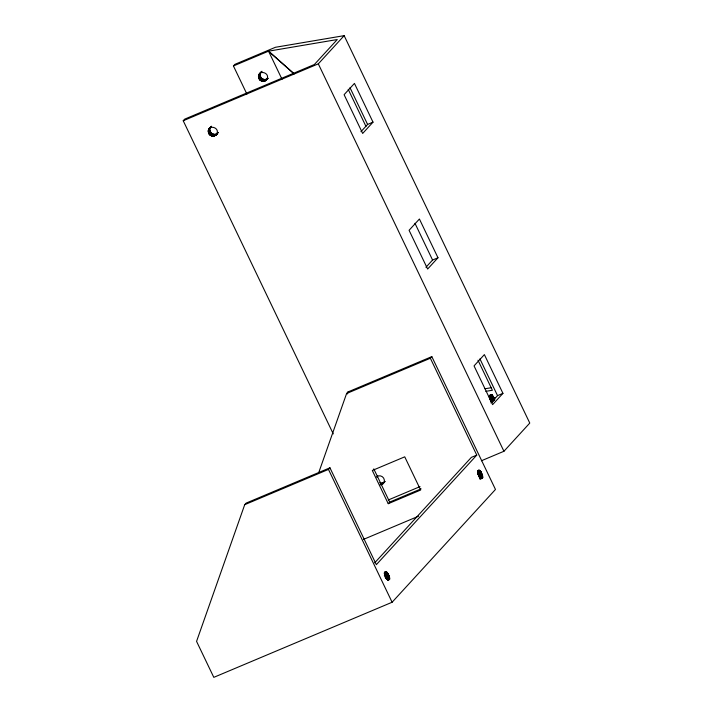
<?xml version="1.0" encoding="UTF-8"?>
<svg xmlns="http://www.w3.org/2000/svg" width="713" height="713" viewBox="0 0 713 713"><rect width="100%" height="100%" fill="white"/><g stroke="black" fill="none" stroke-linecap="round" stroke-linejoin="round"><path stroke-width="1.07" d="M208.258 131.352C208.214 124.294 219.595 127.297 216.993 133.438C216.066 136.049 212.51 136.843 210.371 135.22C206.85 133.046 209.31 130.123 210.397 127.377M258.462 76.576C258.418 69.509 269.808 72.512 267.197 78.653C266.27 81.273 262.714 82.057 260.584 80.435C257.001 78.216 259.55 75.132 260.762 72.37M493.556 397.658L490.116 399.601L489.51 395.644L490.491 395.082L491.997 395.822L494.617 399.681M385.893 571.55C394.102 579.339 386.598 584.99 385.073 572.441M478.102 470.928C479.608 483.459 487.122 477.719 478.922 470.036M478.12 470.847L478.869 470.027M385.1 572.281L385.84 571.541M376.919 477.318L377.614 475.838M431.828 356.625L430.358 358.238L476.765 455.099L376.348 564.66L329.941 467.799L246.19 503.084L244.711 504.688L196.565 641.379L213.802 677.35L392.105 602.244L495.473 489.457L431.828 356.625L348.078 391.9L346.607 393.514L318.666 472.808M347.347 393.986L348.078 391.9M384.646 481.881C376.829 486.836 385.43 484.252 384.298 479.92C383.95 476.587 379.574 474.484 376.901 476.667M217.768 133.001C215.656 136.424 211.396 131.985 209.952 134.891L211.28 133.153L209.774 134.73L211.003 132.876L209.729 129.748M266.502 79.829L267.794 78.421L264.808 79.678L261.421 78.305L259.978 79.945L261.216 78.091L259.942 74.963M263.4 79.473L261.698 81.006L262.865 79.277L261.386 80.881M259.737 79.704L261.216 78.091L260.156 80.114L261.635 78.501M210.38 132.012L208.998 133.794L210.478 132.181M211.654 133.465L210.175 135.078L211.895 133.634M261.858 78.68L260.388 80.293L262.099 78.849M209.756 129.187L208.285 130.8L210.023 128.117M259.969 74.402L258.489 76.015L260.334 73.074M210.041 131.326L208.597 133.028L210.077 131.415M260.254 76.541L258.81 78.243L260.281 76.63M217.946 132.431L215.522 135.31L217.18 133.563M267.981 78.216L265.655 80.578L266.938 79.09M216.761 133.937L217.83 132.698M383.826 482.621L384.886 481.382M209.774 134.73L211.003 132.876L209.533 134.49M259.978 79.945L261.421 78.305M210.326 131.932L208.829 133.5M210.371 135.22L211.814 133.581M260.584 80.435L262.019 78.795M261.698 81.006L263.133 79.384M259.033 78.715L260.682 77.396M266.314 80.034L267.384 78.787M209.889 130.871L208.348 132.199M260.102 76.086L258.561 77.423M265.726 80.524L267.17 78.947M208.446 130.024L209.934 128.376M258.65 75.248L260.138 73.591M382.578 483.993L384.022 482.407L382.507 484.047M217.59 133.197L215.95 134.971L217.394 133.393M266.154 80.186L267.598 78.608M383.006 483.655L385.002 481.471M333.265 433.896L183.223 120.747L184.703 119.133L314.38 64.509L337.267 39.536L268.551 51.167L233.436 65.961L246.894 94.063M233.436 65.961L234.907 64.348L275.432 47.281L344.147 35.65L529.777 423.076L503.931 451.276L481.418 460.758M209.248 128.554L211.101 126.549M259.452 73.769L260.931 72.156M208.775 129.222L211.538 126.21M258.988 74.446L261.742 71.434M208.544 129.721L210.13 127.859M260.495 72.895L261.974 71.282M208.383 130.247L209.854 128.643M258.587 75.471L260.067 73.858M208.258 131.076L209.738 129.463M258.462 76.291L259.942 74.678M208.267 131.638L209.747 130.024M258.48 76.861L259.951 75.248M208.303 131.923L209.774 130.31M258.507 77.138L259.987 75.525M208.499 132.752L209.978 131.139M258.703 77.975L260.183 76.362M208.722 133.286L210.192 131.673M258.926 78.501L260.397 76.897M209.159 134.035L210.638 132.422M259.372 79.25L260.842 77.637M209.337 134.267L210.816 132.654M259.55 79.482L261.02 77.869M210.665 135.399L212.135 133.794M260.869 80.622L262.348 79.009M210.914 135.541L212.394 133.928M261.118 80.756L262.598 79.143M211.182 135.666L212.652 134.053M211.449 135.773L212.92 134.16M211.716 135.871L213.196 134.258M212.002 135.942L213.472 134.329M262.206 81.157L263.685 79.553M212.278 135.996L213.757 134.392M262.482 81.22L263.962 79.606M212.563 136.04L214.034 134.427M262.767 81.255L264.247 79.642M212.839 136.058L214.319 134.454M263.052 81.282L264.523 79.669M213.125 136.067L214.604 134.454M263.338 81.291L264.808 79.678M213.41 136.058L214.889 134.445M263.614 81.273L265.093 79.66M213.686 136.023L215.166 134.418M263.899 81.246L265.37 79.633M213.962 135.978L215.442 134.365M264.166 81.193L265.646 79.58M214.239 135.916L215.709 134.302M264.443 81.13L265.922 79.517M214.497 135.827L216.235 134.124M264.71 81.05L266.439 79.339M215.005 135.613L216.485 134.008M265.218 80.836L266.689 79.223M216.725 133.875L215.255 135.488L217.037 133.679M265.459 80.703L267.919 78.287M218.098 132.556L215.7 135.176L216.832 133.991M183.223 120.747L318.31 63.849L344.147 35.65M360.956 131.682L367.605 124.436L373.006 122.155L354.441 83.412L344.103 94.695L362.667 133.438L373.006 122.155M425.928 267.286L432.568 260.031L437.978 257.758L419.413 219.016L409.075 230.29L427.64 269.033L437.978 257.758M244.711 504.688L328.47 469.412L329.941 467.799M380.189 484.751L382.498 483.049M380.466 484.742L381.945 483.129M380.751 484.706L382.221 483.093M381.295 484.599L382.774 482.986M381.562 484.51L383.041 482.906M381.82 484.412L383.549 482.683M382.311 484.172L383.79 482.558M388.228 503.69L420.643 490.036L404.734 456.828L372.311 470.482L388.228 503.69L389.699 502.086L421.107 488.851M490.892 402.881L497.54 395.635L502.941 393.353L484.377 354.611L474.047 365.894L492.603 404.636L502.941 393.353M374.69 562.851L471.355 457.372L476.765 455.099M215.95 134.971L217.456 133.331M489.662 395.412L491.382 394.441M489.51 395.644L491.302 394.547M489.403 395.929L491.988 394.476M489.368 396.098L491.943 394.637M489.341 396.276L491.917 394.815M489.323 396.464L491.908 395.002M489.323 396.66L491.899 395.207M489.323 396.874L491.908 395.412M489.35 397.096L491.925 395.635M489.376 397.319L491.952 395.867M489.412 397.56L491.997 396.098M489.466 397.801L492.906 395.858M489.528 398.05L492.968 396.107M489.608 398.3L493.048 396.357M489.688 398.558L493.129 396.615M489.778 398.817L493.218 396.874M489.884 399.075L493.325 397.132M490 399.342L493.432 397.399M494.546 397.435L490.25 399.859L492.22 402.515M490.384 400.118L494.679 397.685M490.526 400.376L494.822 397.943M490.678 400.626L494.118 398.674M490.829 400.866L494.269 398.923M490.999 401.107L494.439 399.164M491.159 401.339L494.599 399.387M491.328 401.553L494.769 399.61M491.507 401.767L494.082 400.314M491.685 401.972L493.405 401M389.601 578.706L387.801 579.464M482.63 477.674L479.92 478.895M387.792 579.972L389.592 579.268M477.692 471.097L479.475 470.322L477.648 471.07M384.663 572.61L386.437 571.835L384.619 572.575M477.897 472.746L480.589 471.587L477.853 472.674M384.904 574.304L387.631 573.199L384.824 574.179M479.938 478.503L482.639 477.3M346.607 393.514L430.358 358.238M388.291 499.982L420.019 486.614M477.87 471.248L479.671 470.491M478.004 471.382L479.804 470.625M478.289 471.685L480.09 470.928M478.432 471.854L480.232 471.097M477.674 472.425L480.375 471.284M477.817 472.621L480.517 471.48M478.236 473.28L480.936 472.14M478.512 473.762L481.213 472.621L478.405 473.575M477.737 474.395L481.346 472.879M477.87 474.653L481.471 473.138M478.895 474.537L481.596 473.396M479.011 474.805L481.712 473.664M479.118 475.072L481.819 473.931M479.225 475.339L481.926 474.207M478.432 475.99L482.033 474.475M478.521 476.266L482.122 474.751M478.61 476.534L482.211 475.018M478.69 476.801L482.291 475.286M479.662 476.685L482.362 475.544M479.724 476.944L482.425 475.803M479.778 477.193L482.487 476.061M479.831 477.443L482.532 476.302M479.867 477.683L482.567 476.542M479.902 477.906L482.603 476.774M479.92 478.129L482.621 476.988M480.794 478.673L482.594 477.915M480.722 478.949L482.567 478.066M363.38 539.438L418.531 516.203M384.325 572.387L386.125 571.63M384.45 572.459L386.25 571.701M384.574 572.539L386.375 571.781M384.842 572.753L386.642 571.995M384.975 572.887L386.847 572.2M384.218 573.412L386.918 572.272L385.082 573.002M384.36 573.573L387.061 572.432M384.503 573.742L387.204 572.61M384.646 573.929L387.346 572.797M384.788 574.125L387.489 572.994M387.908 573.653L384.307 575.168L387.979 573.769L385.27 574.883M385.483 575.275L388.184 574.134L385.296 574.945M385.608 575.525L388.309 574.384M385.742 575.783L388.442 574.642M384.958 576.425L388.558 574.91M385.082 576.692L388.683 575.177M385.189 576.96L388.79 575.444M385.296 577.227L388.897 575.712M386.294 577.12L389.004 575.988M386.393 577.396L389.093 576.256M386.482 577.664L389.182 576.523M385.662 578.314L389.262 576.79M385.733 578.573L389.334 577.058M386.696 578.448L389.396 577.316M386.749 578.706L389.45 577.566M386.803 578.947L389.503 577.815M386.838 579.188L389.539 578.047M386.865 579.419L389.574 578.279M387.792 579.259L389.592 578.501M387.765 580.186L389.565 579.428M384.984 574.428L387.703 573.305L384.967 574.393M485 388.772L491.587 387.658M485.803 391.357L492.389 390.243L477.995 360.217M381.669 483.138L379.717 482.737M282.018 79.268L268.551 51.167L294.139 73.831M268.551 51.167L293.988 73.769M349.994 87.681L367.605 124.436M414.957 223.276L432.568 260.031M479.929 358.88L497.54 395.635M348.202 89.312L365.947 126.344M318.31 63.849L503.931 451.276M373.79 468.878L389.699 502.086M328.47 469.412L392.105 602.244M482.639 477.202L479.938 478.405L482.639 477.202M482.63 477.585L479.929 478.753L482.63 477.585M389.601 579.09L387.801 579.874L389.601 579.09M479.947 470.767L478.147 471.525L479.947 470.767M480.66 471.694L477.96 472.826L480.66 471.694M480.803 471.908L478.102 473.049L480.803 471.908M481.079 472.38L478.378 473.512L481.079 472.38M387.774 573.421L385.073 574.553L387.774 573.421M389.61 578.903L387.81 579.669L389.61 578.903M479.876 470.696L478.066 471.445L479.876 470.696M480.731 471.801L478.013 472.924L480.731 471.801M481.008 472.256L478.298 473.379L481.008 472.256"/></g></svg>
